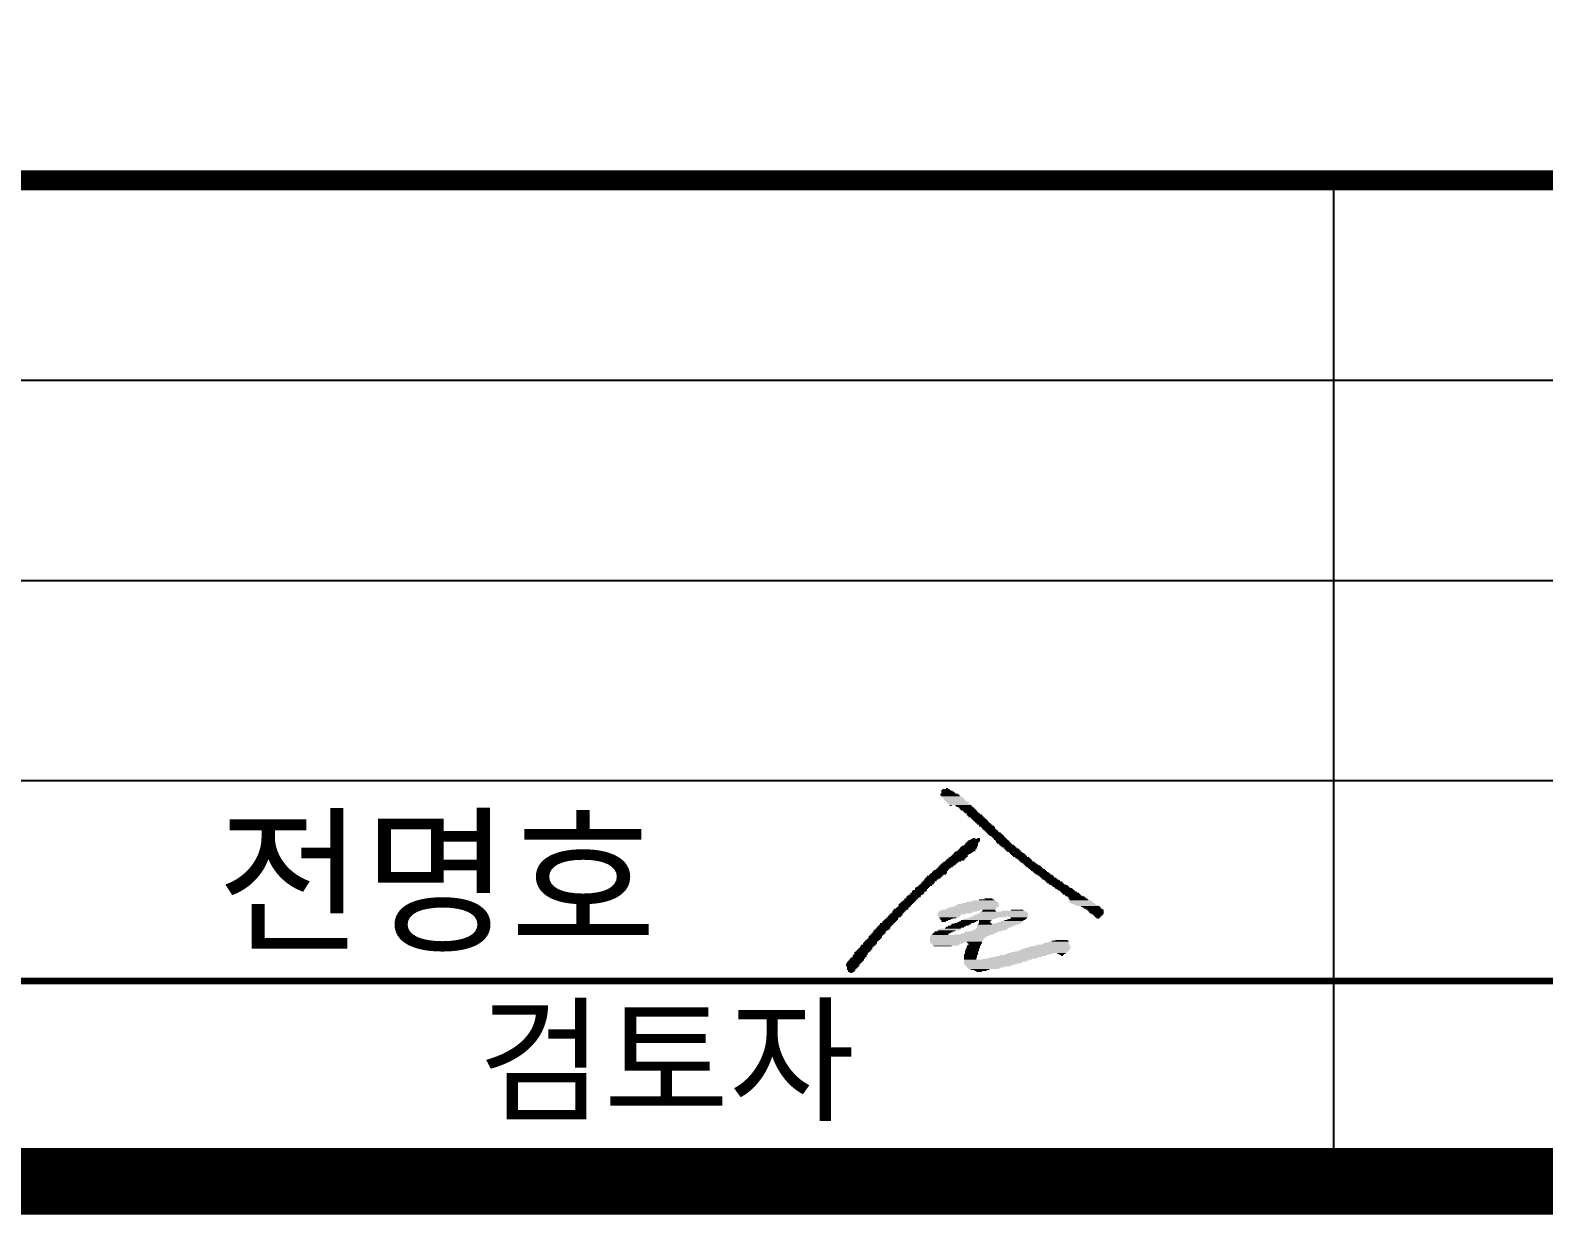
# Model space of a CAD drawing. Header units: millimetres. Extents: x 0 to 841, y 0 to 594.
# Drawn here: x 511.94 to 557.29, y 19 to 54.5 of the extents above; entities that cross this region are included whole.
import ezdxf
from ezdxf.enums import TextEntityAlignment as Align

# ---------------------------------------------------------------- set-up
doc = ezdxf.new("R2010")
doc.units = ezdxf.units.MM
doc.header["$LTSCALE"] = 10
for name, color, linetype in [('CX-BORD', 3, 'Continuous'), ('CX-BORD-LIN1', 4, 'Continuous'), ('CX-BORD-LIN2', 3, 'Continuous'), ('CX-BORD-TEX2', 7, 'Continuous'), ('CX-BORD-TEX3', 6, 'Continuous')]:
    doc.layers.add(name, color=color, linetype=linetype)
doc.styles.add('TB_TEXT', font='Dotum.ttf')
doc.styles.add('TB_WBTXT', font='Dotum.ttf')
doc.styles.add('TB_WMTXT', font='Dotum.ttf')

# ---------------------------------------------------------------- blocks, each defined once
blk = doc.blocks.new('CXBLKA1-KHCA-부산~울산409_K2H')
at = {"layer": 'CX-BORD-LIN1', "const_width": 2}
blk.add_lwpolyline([(821, 20), (25, 20), (25, 574), (821, 574)], close=True, dxfattribs=at)
at = {"layer": 'CX-BORD-LIN1'}
for points, const_width in [([(821, 50), (25, 50)], 0.6), ([(591, 26), (295, 26)], 0.2)]:
    blk.add_lwpolyline(points, dxfattribs=dict(at, const_width=const_width))
blk.add_lwpolyline([(551, 20), (551, 50)], dxfattribs=at)
at = {"layer": 'CX-BORD-LIN2'}
for points in [[(591, 44), (295, 44)], [(591, 38), (295, 38)], [(591, 32), (295, 32)]]:
    blk.add_lwpolyline(points, dxfattribs=at)
at = {"layer": 'CX-BORD-LIN1', "style": 'TB_TEXT'}
for tag, height, p in [('TR_RDAT4', 3.5, (342.5, 47)), ('TR_DGN4', 3.5, (484.118, 47)), ('TR_CHK4', 3.5, (524.118, 47)), ('TR_APP4', 3.5, (564.118, 47)), ('TR_RNUM4', 3, (310.105, 46.637)), ('TR_RDAT3', 3.5, (342.5, 41)), ('TR_DGN3', 3.5, (484.118, 41)), ('TR_CHK3', 3.5, (524.118, 41)), ('TR_APP3', 3.5, (564.118, 41)), ('TR_RNUM3', 3, (310.105, 40.637)), ('TR_RDAT2', 3.5, (342.5, 35)), ('TR_DGN2', 3.5, (484.118, 35)), ('TR_CHK2', 3.5, (524.118, 35)), ('TR_APP2', 3.5, (564.118, 35)), ('TR_RNUM2', 3, (310.105, 34.637)), ('TR_RDAT1', 3.5, (342.5, 29)), ('TR_DGN1', 3.5, (484.118, 29)), ('TR_CHK1', 3.5, (524.118, 29)), ('TR_APP1', 3.5, (564.118, 29)), ('TR_RNUM1', 3, (310.105, 28.637))]:
    blk.add_attdef(tag, text='', height=height, dxfattribs=at).set_placement(p, align=Align.MIDDLE_CENTER)
for tag, p in [('TR_RCON4', (367.303, 47)), ('TR_RCON3', (367.303, 41)), ('TR_RCON2', (367.303, 35)), ('TR_RCON1', (367.303, 29))]:
    blk.add_attdef(tag, text='', height=3.5, dxfattribs=at).set_placement(p, align=Align.MIDDLE_LEFT)
at = {"layer": 'CX-BORD-LIN2', "style": 'TB_TEXT'}
blk.add_attdef('TD_VERSION', text='', height=3, rotation=90, dxfattribs=at).set_placement((825.5, 68.015), align=Align.MIDDLE_CENTER)
at = {"layer": 'CX-BORD-TEX2', "style": 'TB_WMTXT'}
for tag, height, p in [('TB_CNAME', 5, (40.345, 551.832)), ('TB_CSCOP', 4, (41.635, 543.832))]:
    blk.add_attdef(tag, text='', height=height, dxfattribs=at).set_placement(p, align=Align.BOTTOM_LEFT)
at = {"layer": 'CX-BORD-TEX2', "style": 'TB_WBTXT'}
for tag, height, p in [('TB_MTITIL', 10, (423, 553.326)), ('TB_STITL', 7, (423, 538.326))]:
    blk.add_attdef(tag, text='', height=height, dxfattribs=at).set_placement(p, align=Align.MIDDLE_CENTER)
at = {"layer": 'CX-BORD-TEX3', "style": 'TB_TEXT'}
blk.add_text('검토자', height=3, dxfattribs=at).set_placement((531, 23.662), align=Align.MIDDLE)
for tag, height, p in [('TD_DCOMP', 4.5, (242.5, 45)), ('TD_CSECT', 4.5, (636, 45)), ('TD_DNAME_TOP', 4.5, (780, 45)), ('TD_DNAME_MAIN', 4.5, (780, 39.007)), ('TD_CCOMP', 4.5, (242.5, 35)), ('TD_HSCAL', 4.5, (651.699, 35.235)), ('TD_VSCAL', 4.5, (680.779, 35.235)), ('TD_DNAME_BOT', 3, (780, 33.654)), ('TD_CNAME', 4.5, (90, 25.752)), ('TD_FIELD', 4.5, (207.5, 25.527)), ('TD_CSTEP', 4.5, (278.244, 25.527)), ('TD_DWGCODE', 4.5, (666, 25.386)), ('TD_DWGNO', 4.5, (780, 25.386))]:
    blk.add_attdef(tag, text='', height=height, dxfattribs=at).set_placement(p, align=Align.MIDDLE_CENTER)
at = {"layer": 'CX-BORD-TEX3', "style": 'TB_TEXT', "width": 0.9}
blk.add_attdef('TD_CDIST', text='', height=4, dxfattribs=at).set_placement((681, 45), align=Align.MIDDLE_CENTER)
blk = doc.blocks.new('CXGLOGO-4공구SIGN')
at = {"layer": 'CX-BORD-LIN1', "const_width": 0.2}
for points in [[(29.463, 12.294), (29.096, 11.648), (28.826, 10.962), (28.671, 10.625), (28.598, 10.286), (28.55, 10.067), (28.55, 9.834), (28.631, 9.71), (28.74, 9.667), (29.07, 10.129), (29.38, 10.612), (29.604, 11.104), (29.426, 10.563), (29.484, 10.252), (29.463, 9.717), (29.289, 9.261), (29.255, 8.965), (29.258, 8.724), (27.866, 5.733)], [(28.225, 12.24), (28.232, 12.079), (28.202, 11.681), (27.995, 9.622), (27.855, 8.032), (27.72, 6.342), (27.585, 4.751)], [(103.352, 9.487), (103.22, 9.574), (103.164, 9.876), (103.361, 10.566), (103.688, 11.105), (103.95, 11.402), (104.197, 11.629), (104.521, 11.841), (104.876, 11.997), (105.164, 12.069), (105.43, 12.092), (105.736, 12.089), (105.942, 12.059), (106.141, 11.935), (106.3, 11.778), (106.407, 11.61), (106.464, 11.45), (106.509, 11.202), (106.496, 10.859), (106.422, 10.507), (106.294, 10.145), (106.099, 9.762), (105.915, 9.449), (105.753, 9.176), (105.494, 8.817), (105.198, 8.454), (104.893, 8.179)], [(30.226, 8.087), (31.911, 11.576)], [(30.835, 10.996), (31.11, 11.27), (31.31, 11.471), (31.473, 11.5), (31.496, 10.489), (31.37, 9.674), (31.225, 8.74), (31.183, 8.131)], [(108.114, 11.549), (108.184, 11.588), (108.249, 11.476), (108.264, 11.148), (108.133, 10.594), (107.983, 9.93), (107.88, 9.431), (107.745, 8.83)], [(29.258, 8.724), (29.631, 9.378), (30.212, 10.503), (30.463, 11.193)], [(32.173, 11.223), (32.027, 9.555), (31.974, 7.544), (31.862, 5.546)], [(109.058, 9.75), (109.044, 9.828), (109.531, 10.185), (109.941, 10.421), (110.321, 10.587), (110.465, 10.633), (110.498, 10.568), (110.406, 10.417), (110.157, 10.126), (109.928, 9.802), (109.8, 9.588), (109.682, 9.461), (109.669, 9.349), (109.692, 9.232), (109.783, 9.15), (109.99, 9.104), (110.343, 9.369), (111.592, 10.991), (111.592, 10.925), (111.55, 10.82), (111.442, 10.546), (111.393, 10.349), (111.393, 9.834), (111.465, 9.792), (111.54, 9.769), (111.655, 9.746), (111.842, 9.798), (112.91, 11.072)], [(112.942, 9.95), (112.913, 10.027), (112.931, 10.155), (113.066, 10.264), (113.26, 10.268), (113.491, 10.213), (113.78, 9.84), (113.835, 9.65), (113.831, 9.533), (113.842, 9.391), (113.842, 9.303), (113.787, 9.168), (113.688, 9.036), (113.615, 8.992), (113.516, 9.029), (113.509, 9.149), (113.571, 9.303), (113.919, 9.815), (114.146, 10.064), (114.267, 10.185), (114.472, 10.32), (114.625, 10.408), (114.826, 10.47), (115.006, 10.444), (115.05, 10.389), (115.068, 10.302), (115.021, 9.997), (114.97, 9.778), (114.838, 9.602), (114.136, 8.797), (114.026, 8.746), (113.986, 8.669), (114.055, 8.6), (114.308, 8.64), (114.553, 8.753), (114.838, 8.94), (115.266, 9.192), (115.504, 9.338), (115.826, 9.371), (116.034, 9.309), (116.031, 9.154), (115.98, 8.945), (115.606, 8.194), (115.451, 7.847), (115.365, 7.578), (115.204, 7.155), (115.177, 6.848), (115.204, 6.573), (115.227, 6.472), (115.324, 6.376), (115.471, 6.353), (115.595, 6.435), (115.792, 6.6), (115.847, 6.761), (115.98, 6.963), (116.017, 7.087), (116.017, 7.261), (115.948, 7.394), (115.833, 7.49), (115.64, 7.545), (115.434, 7.554), (114.989, 7.399)], [(27.052, 9.838), (26.942, 9.445), (26.868, 9.126), (26.628, 8.236), (26.463, 7.678), (26.37, 7.081), (26.241, 6.48), (26.236, 5.979), (26.232, 5.626), (26.284, 5.416), (26.357, 5.408), (26.43, 5.479), (26.714, 6.054), (27.048, 7.04), (27.267, 7.958), (27.439, 8.948), (27.536, 9.512), (27.519, 9.807), (27.441, 9.913), (27.369, 9.94), (27.249, 9.952), (27.123, 9.91), (27.052, 9.838)], [(29.64, 8.634), (29.567, 8.272), (29.468, 7.903), (29.422, 7.468), (29.481, 7.046), (29.633, 7.007), (30.016, 7.587), (30.226, 8.087), (30.207, 8.463), (30.029, 8.72), (29.739, 8.773), (29.64, 8.634)], [(105.426, 7.229), (105.522, 7.263), (106.519, 6.429), (106.845, 6.247), (107.099, 6.211), (107.009, 7.106), (107.089, 7.509), (107.152, 7.669), (107.231, 7.728), (107.353, 7.753), (107.496, 7.728), (108.164, 7.102), (108.223, 7.069), (108.298, 7.069), (108.849, 7.846), (109.316, 8.463), (109.421, 8.493)], [(110.134, 7.173), (110.398, 7.516), (110.708, 7.859), (110.865, 7.995), (111.059, 8.074), (111.208, 8.115), (111.394, 8.074), (111.452, 7.995), (111.457, 7.42), (111.527, 7.169), (111.651, 7.003), (111.771, 6.937), (111.849, 6.958), (111.94, 7.003), (112.048, 7.082), (112.283, 7.441), (112.378, 7.656), (112.382, 7.961), (112.386, 8.271), (112.514, 8.383)]]:
    blk.add_lwpolyline(points, dxfattribs=at)
blk = doc.blocks.new('CXGLOGO-4공구SIGN1')
at = {"layer": 'CX-BORD-LIN1'}
for points in [[(81.85, 6.742), (82.495, 6.742), (81.85, 6.708), (82.495, 6.708)], [(81.85, 6.708), (82.528, 6.708), (81.85, 6.674), (82.528, 6.674)], [(81.884, 6.878), (82.223, 6.878), (81.884, 6.844), (82.223, 6.844)], [(81.884, 6.844), (82.291, 6.844), (81.884, 6.81), (82.291, 6.81)], [(81.884, 6.81), (82.359, 6.81), (81.884, 6.776), (82.359, 6.776)], [(81.884, 6.776), (82.393, 6.776), (81.884, 6.742), (82.393, 6.742)], [(81.884, 6.674), (82.562, 6.674), (81.884, 6.64), (82.562, 6.64)], [(81.884, 6.64), (82.63, 6.64), (81.884, 6.606), (82.63, 6.606)], [(81.918, 6.912), (82.189, 6.912), (81.918, 6.878), (82.189, 6.878)], [(81.952, 6.606), (82.664, 6.606), (81.952, 6.572), (82.664, 6.572)], [(81.952, 6.572), (82.698, 6.572), (81.952, 6.539), (82.698, 6.539)], [(81.986, 6.539), (82.732, 6.539), (81.986, 6.505), (82.732, 6.505)], [(82.054, 6.946), (82.121, 6.946), (82.054, 6.912), (82.121, 6.912)], [(82.02, 6.505), (82.766, 6.505), (82.02, 6.471), (82.766, 6.471)], [(82.054, 6.471), (82.834, 6.471), (82.054, 6.437), (82.834, 6.437)], [(82.088, 6.437), (82.868, 6.437), (82.088, 6.403), (82.868, 6.403)], [(82.121, 6.403), (82.868, 6.403), (82.121, 6.369), (82.868, 6.369)], [(82.155, 6.369), (82.936, 6.369), (82.155, 6.335), (82.936, 6.335)], [(82.189, 6.335), (82.257, 6.335), (82.189, 6.301), (82.257, 6.301)], [(82.393, 6.335), (82.969, 6.335), (82.393, 6.301), (82.969, 6.301)], [(82.427, 6.301), (83.003, 6.301), (82.427, 6.267), (83.003, 6.267)], [(82.495, 6.267), (83.037, 6.267), (82.495, 6.233), (83.037, 6.233)], [(82.528, 6.233), (83.071, 6.233), (82.528, 6.199), (83.071, 6.199)], [(82.562, 6.199), (83.105, 6.199), (82.562, 6.165), (83.105, 6.165)], [(82.596, 6.165), (83.139, 6.165), (82.596, 6.131), (83.139, 6.131)], [(82.664, 6.131), (83.173, 6.131), (82.664, 6.098), (83.173, 6.098)], [(82.698, 6.098), (83.207, 6.098), (82.698, 6.064), (83.207, 6.064)], [(82.732, 6.064), (83.241, 6.064), (82.732, 6.03), (83.241, 6.03)], [(82.8, 6.03), (83.275, 6.03), (82.8, 5.996), (83.275, 5.996)], [(82.8, 5.996), (83.343, 5.996), (82.8, 5.962), (83.343, 5.962)], [(82.834, 5.962), (83.377, 5.962), (82.834, 5.928), (83.377, 5.928)], [(82.868, 5.928), (83.41, 5.928), (82.868, 5.894), (83.41, 5.894)], [(82.936, 5.894), (83.444, 5.894), (82.936, 5.86), (83.444, 5.86)], [(82.969, 5.86), (83.478, 5.86), (82.969, 5.826), (83.478, 5.826)], [(83.003, 5.826), (83.512, 5.826), (83.003, 5.792), (83.512, 5.792)], [(83.037, 5.792), (83.546, 5.792), (83.037, 5.758), (83.546, 5.758)], [(83.071, 5.758), (83.58, 5.758), (83.071, 5.724), (83.58, 5.724)], [(83.105, 5.724), (83.614, 5.724), (83.105, 5.691), (83.614, 5.691)], [(83.139, 5.691), (83.648, 5.691), (83.139, 5.657), (83.648, 5.657)], [(83.173, 5.657), (83.682, 5.657), (83.173, 5.623), (83.682, 5.623)], [(83.241, 5.623), (83.716, 5.623), (83.241, 5.589), (83.716, 5.589)], [(83.241, 5.589), (83.784, 5.589), (83.241, 5.555), (83.784, 5.555)], [(83.309, 5.555), (83.818, 5.555), (83.309, 5.521), (83.818, 5.521)], [(83.343, 5.521), (83.818, 5.521), (83.343, 5.487), (83.818, 5.487)], [(83.377, 5.487), (83.851, 5.487), (83.377, 5.453), (83.851, 5.453)], [(83.41, 5.453), (83.885, 5.453), (83.41, 5.419), (83.885, 5.419)], [(82.698, 4.91), (83.207, 4.91), (82.698, 4.876), (83.207, 4.876)], [(82.732, 4.944), (83.207, 4.944), (82.732, 4.91), (83.207, 4.91)], [(82.766, 4.978), (83.207, 4.978), (82.766, 4.944), (83.207, 4.944)], [(82.8, 5.012), (83.241, 5.012), (82.8, 4.978), (83.241, 4.978)], [(82.834, 5.046), (83.275, 5.046), (82.834, 5.012), (83.275, 5.012)], [(82.868, 5.08), (83.275, 5.08), (82.868, 5.046), (83.275, 5.046)], [(82.936, 5.114), (83.275, 5.114), (82.936, 5.08), (83.275, 5.08)], [(83.003, 5.148), (83.105, 5.148), (83.003, 5.114), (83.105, 5.114)], [(83.173, 5.148), (83.275, 5.148), (83.173, 5.114), (83.275, 5.114)], [(83.444, 5.419), (83.919, 5.419), (83.444, 5.385), (83.919, 5.385)], [(83.478, 5.385), (83.953, 5.385), (83.478, 5.351), (83.953, 5.351)], [(83.512, 5.351), (84.021, 5.351), (83.512, 5.317), (84.021, 5.317)], [(83.546, 5.317), (84.055, 5.317), (83.546, 5.283), (84.055, 5.283)], [(83.58, 5.283), (84.089, 5.283), (83.58, 5.25), (84.089, 5.25)], [(83.614, 5.25), (84.123, 5.25), (83.614, 5.216), (84.123, 5.216)], [(83.682, 5.216), (84.157, 5.216), (83.682, 5.182), (84.157, 5.182)], [(83.716, 5.182), (84.191, 5.182), (83.716, 5.148), (84.191, 5.148)], [(83.75, 5.148), (84.225, 5.148), (83.75, 5.114), (84.225, 5.114)], [(83.784, 5.114), (84.259, 5.114), (83.784, 5.08), (84.259, 5.08)], [(83.818, 5.08), (84.292, 5.08), (83.818, 5.046), (84.292, 5.046)], [(83.851, 5.046), (84.326, 5.046), (83.851, 5.012), (84.326, 5.012)], [(83.851, 5.012), (84.36, 5.012), (83.851, 4.978), (84.36, 4.978)], [(83.885, 4.978), (84.394, 4.978), (83.885, 4.944), (84.394, 4.944)], [(83.953, 4.944), (84.428, 4.944), (83.953, 4.91), (84.428, 4.91)], [(83.987, 4.91), (84.496, 4.91), (83.987, 4.876), (84.496, 4.876)], [(82.054, 4.368), (82.698, 4.368), (82.054, 4.334), (82.698, 4.334)], [(82.088, 4.401), (82.732, 4.401), (82.088, 4.368), (82.732, 4.368)], [(82.155, 4.469), (82.8, 4.469), (82.155, 4.435), (82.8, 4.435)], [(82.155, 4.435), (82.766, 4.435), (82.155, 4.401), (82.766, 4.401)], [(82.223, 4.503), (82.834, 4.503), (82.223, 4.469), (82.834, 4.469)], [(82.257, 4.537), (82.834, 4.537), (82.257, 4.503), (82.834, 4.503)], [(82.291, 4.571), (82.868, 4.571), (82.291, 4.537), (82.868, 4.537)], [(82.325, 4.605), (82.936, 4.605), (82.325, 4.571), (82.936, 4.571)], [(82.359, 4.639), (83.003, 4.639), (82.359, 4.605), (83.003, 4.605)], [(82.393, 4.673), (83.037, 4.673), (82.393, 4.639), (83.037, 4.639)], [(82.461, 4.707), (83.105, 4.707), (82.461, 4.673), (83.105, 4.673)], [(82.495, 4.741), (83.105, 4.741), (82.495, 4.707), (83.105, 4.707)], [(82.528, 4.775), (83.139, 4.775), (82.528, 4.741), (83.139, 4.741)], [(82.562, 4.809), (83.173, 4.809), (82.562, 4.775), (83.173, 4.775)], [(82.596, 4.842), (83.173, 4.842), (82.596, 4.809), (83.173, 4.809)], [(82.63, 4.876), (83.207, 4.876), (82.63, 4.842), (83.207, 4.842)], [(84.021, 4.876), (84.53, 4.876), (84.021, 4.842), (84.53, 4.842)], [(84.055, 4.842), (84.564, 4.842), (84.055, 4.809), (84.564, 4.809)], [(84.123, 4.809), (84.598, 4.809), (84.123, 4.775), (84.598, 4.775)], [(84.157, 4.775), (84.666, 4.775), (84.157, 4.741), (84.666, 4.741)], [(84.191, 4.741), (84.7, 4.741), (84.191, 4.707), (84.7, 4.707)], [(84.225, 4.707), (84.733, 4.707), (84.225, 4.673), (84.733, 4.673)], [(84.259, 4.673), (84.767, 4.673), (84.259, 4.639), (84.767, 4.639)], [(84.326, 4.639), (84.801, 4.639), (84.326, 4.605), (84.801, 4.605)], [(84.36, 4.605), (84.869, 4.605), (84.36, 4.571), (84.869, 4.571)], [(84.394, 4.571), (84.903, 4.571), (84.394, 4.537), (84.903, 4.537)], [(84.428, 4.537), (84.937, 4.537), (84.428, 4.503), (84.937, 4.503)], [(84.462, 4.503), (84.971, 4.503), (84.462, 4.469), (84.971, 4.469)], [(84.53, 4.469), (85.039, 4.469), (84.53, 4.435), (85.039, 4.435)], [(84.564, 4.435), (85.073, 4.435), (84.564, 4.401), (85.073, 4.401)], [(84.632, 4.401), (85.107, 4.401), (84.632, 4.368), (85.107, 4.368)], [(84.666, 4.368), (85.141, 4.368), (84.666, 4.334), (85.141, 4.334)], [(81.443, 3.825), (81.952, 3.825), (81.443, 3.791), (81.952, 3.791)], [(81.477, 3.859), (82.054, 3.859), (81.477, 3.825), (82.054, 3.825)], [(81.511, 3.893), (82.088, 3.893), (81.511, 3.859), (82.088, 3.859)], [(81.545, 3.927), (82.088, 3.927), (81.545, 3.893), (82.088, 3.893)], [(81.579, 3.96), (82.088, 3.96), (81.579, 3.927), (82.088, 3.927)], [(81.613, 3.994), (82.121, 3.994), (81.613, 3.96), (82.121, 3.96)], [(81.68, 4.028), (82.155, 4.028), (81.68, 3.994), (82.155, 3.994)], [(81.714, 4.062), (82.189, 4.062), (81.714, 4.028), (82.189, 4.028)], [(81.748, 4.096), (82.223, 4.096), (81.748, 4.062), (82.223, 4.062)], [(81.782, 4.13), (82.291, 4.13), (81.782, 4.096), (82.291, 4.096)], [(81.816, 4.164), (82.325, 4.164), (81.816, 4.13), (82.325, 4.13)], [(81.85, 4.198), (82.393, 4.198), (81.85, 4.164), (82.393, 4.164)], [(81.884, 4.232), (82.427, 4.232), (81.884, 4.198), (82.427, 4.198)], [(81.918, 4.266), (82.461, 4.266), (81.918, 4.232), (82.461, 4.232)], [(81.952, 4.3), (82.495, 4.3), (81.952, 4.266), (82.495, 4.266)], [(82.02, 4.334), (82.596, 4.334), (82.02, 4.3), (82.596, 4.3)], [(84.7, 4.334), (85.174, 4.334), (84.7, 4.3), (85.174, 4.3)], [(84.733, 4.3), (85.242, 4.3), (84.733, 4.266), (85.242, 4.266)], [(84.801, 4.266), (85.276, 4.266), (84.801, 4.232), (85.276, 4.232)], [(84.835, 4.232), (85.31, 4.232), (84.835, 4.198), (85.31, 4.198)], [(84.869, 4.198), (85.378, 4.198), (84.869, 4.164), (85.378, 4.164)], [(84.903, 4.164), (85.446, 4.164), (84.903, 4.13), (85.446, 4.13)], [(84.937, 4.13), (85.48, 4.13), (84.937, 4.096), (85.48, 4.096)], [(85.005, 4.096), (85.514, 4.096), (85.005, 4.062), (85.514, 4.062)], [(85.039, 4.062), (85.548, 4.062), (85.039, 4.028), (85.548, 4.028)], [(85.073, 4.028), (85.615, 4.028), (85.073, 3.994), (85.615, 3.994)], [(85.107, 3.994), (85.649, 3.994), (85.107, 3.96), (85.649, 3.96)], [(85.174, 3.96), (85.683, 3.96), (85.174, 3.927), (85.683, 3.927)], [(85.208, 3.927), (85.751, 3.927), (85.208, 3.893), (85.751, 3.893)], [(85.242, 3.893), (85.785, 3.893), (85.242, 3.859), (85.785, 3.859)], [(85.276, 3.859), (85.819, 3.859), (85.276, 3.825), (85.819, 3.825)], [(85.344, 3.825), (85.887, 3.825), (85.344, 3.791), (85.887, 3.791)], [(80.866, 3.282), (81.375, 3.282), (80.866, 3.248), (81.375, 3.248)], [(80.934, 3.35), (81.409, 3.35), (80.934, 3.316), (81.409, 3.316)], [(80.934, 3.316), (81.375, 3.316), (80.934, 3.282), (81.375, 3.282)], [(80.968, 3.384), (81.443, 3.384), (80.968, 3.35), (81.443, 3.35)], [(81.036, 3.418), (81.477, 3.418), (81.036, 3.384), (81.477, 3.384)], [(81.07, 3.452), (81.545, 3.452), (81.07, 3.418), (81.545, 3.418)], [(81.104, 3.486), (81.579, 3.486), (81.104, 3.452), (81.579, 3.452)], [(81.138, 3.519), (81.613, 3.519), (81.138, 3.486), (81.613, 3.486)], [(81.172, 3.553), (81.647, 3.553), (81.172, 3.519), (81.647, 3.519)], [(81.206, 3.587), (81.647, 3.587), (81.206, 3.553), (81.647, 3.553)], [(81.239, 3.621), (81.714, 3.621), (81.239, 3.587), (81.714, 3.587)], [(81.273, 3.689), (81.782, 3.689), (81.273, 3.655), (81.782, 3.655)], [(81.273, 3.655), (81.714, 3.655), (81.273, 3.621), (81.714, 3.621)], [(81.307, 3.723), (81.85, 3.723), (81.307, 3.689), (81.85, 3.689)], [(81.341, 3.757), (81.884, 3.757), (81.341, 3.723), (81.884, 3.723)], [(81.375, 3.791), (81.918, 3.791), (81.375, 3.757), (81.918, 3.757)], [(85.412, 3.791), (85.921, 3.791), (85.412, 3.757), (85.921, 3.757)], [(85.446, 3.757), (85.955, 3.757), (85.446, 3.723), (85.955, 3.723)], [(85.48, 3.723), (86.022, 3.723), (85.48, 3.689), (86.022, 3.689)], [(85.514, 3.689), (86.056, 3.689), (85.514, 3.655), (86.056, 3.655)], [(85.581, 3.655), (86.124, 3.655), (85.581, 3.621), (86.124, 3.621)], [(85.615, 3.621), (86.158, 3.621), (85.615, 3.587), (86.158, 3.587)], [(85.649, 3.587), (86.226, 3.587), (85.649, 3.553), (86.226, 3.553)], [(85.683, 3.553), (86.26, 3.553), (85.683, 3.519), (86.26, 3.519)], [(85.751, 3.519), (86.294, 3.519), (85.751, 3.486), (86.294, 3.486)], [(85.785, 3.486), (86.362, 3.486), (85.785, 3.452), (86.362, 3.452)], [(85.853, 3.452), (86.43, 3.452), (85.853, 3.418), (86.43, 3.418)], [(85.887, 3.418), (86.463, 3.418), (85.887, 3.384), (86.463, 3.384)], [(85.955, 3.384), (86.497, 3.384), (85.955, 3.35), (86.497, 3.35)], [(85.989, 3.35), (86.599, 3.35), (85.989, 3.316), (86.599, 3.316)], [(86.056, 3.316), (86.633, 3.316), (86.056, 3.282), (86.633, 3.282)], [(86.09, 3.282), (86.667, 3.282), (86.09, 3.248), (86.667, 3.248)], [(80.357, 2.773), (80.832, 2.773), (80.357, 2.739), (80.832, 2.739)], [(80.357, 2.739), (80.798, 2.739), (80.357, 2.705), (80.798, 2.705)], [(80.391, 2.807), (80.866, 2.807), (80.391, 2.773), (80.866, 2.773)], [(80.425, 2.841), (80.9, 2.841), (80.425, 2.807), (80.9, 2.807)], [(80.459, 2.875), (80.934, 2.875), (80.459, 2.841), (80.934, 2.841)], [(80.493, 2.909), (80.968, 2.909), (80.493, 2.875), (80.968, 2.875)], [(80.561, 2.977), (81.036, 2.977), (80.561, 2.943), (81.036, 2.943)], [(80.561, 2.943), (81.002, 2.943), (80.561, 2.909), (81.002, 2.909)], [(80.629, 3.045), (81.138, 3.045), (80.629, 3.011), (81.138, 3.011)], [(80.629, 3.011), (81.07, 3.011), (80.629, 2.977), (81.07, 2.977)], [(80.663, 3.078), (81.138, 3.078), (80.663, 3.045), (81.138, 3.045)], [(80.697, 3.112), (81.172, 3.112), (80.697, 3.078), (81.172, 3.078)], [(80.765, 3.18), (81.273, 3.18), (80.765, 3.146), (81.273, 3.146)], [(80.765, 3.146), (81.239, 3.146), (80.765, 3.112), (81.239, 3.112)], [(80.832, 3.248), (81.341, 3.248), (80.832, 3.214), (81.341, 3.214)], [(80.832, 3.214), (81.273, 3.214), (80.832, 3.18), (81.273, 3.18)], [(82.427, 2.739), (83.953, 2.739), (82.427, 2.705), (83.953, 2.705)], [(82.461, 2.773), (83.953, 2.773), (82.461, 2.739), (83.953, 2.739)], [(82.63, 2.807), (83.953, 2.807), (82.63, 2.773), (83.953, 2.773)], [(82.766, 2.841), (83.919, 2.841), (82.766, 2.807), (83.919, 2.807)], [(82.902, 2.875), (83.885, 2.875), (82.902, 2.841), (83.885, 2.841)], [(83.037, 2.909), (83.851, 2.909), (83.037, 2.875), (83.851, 2.875)], [(83.241, 2.943), (83.784, 2.943), (83.241, 2.909), (83.784, 2.909)], [(83.444, 2.977), (83.716, 2.977), (83.444, 2.943), (83.716, 2.943)], [(86.158, 3.248), (86.701, 3.248), (86.158, 3.214), (86.701, 3.214)], [(86.192, 3.214), (86.769, 3.214), (86.192, 3.18), (86.769, 3.18)], [(86.226, 3.18), (86.837, 3.18), (86.226, 3.146), (86.837, 3.146)], [(86.26, 3.146), (86.871, 3.146), (86.26, 3.112), (86.871, 3.112)], [(86.328, 3.112), (86.904, 3.112), (86.328, 3.078), (86.904, 3.078)], [(86.362, 3.078), (86.972, 3.078), (86.362, 3.045), (86.972, 3.045)], [(86.43, 3.045), (87.04, 3.045), (86.43, 3.011), (87.04, 3.011)], [(86.463, 3.011), (87.074, 3.011), (86.463, 2.977), (87.074, 2.977)], [(86.463, 2.977), (87.142, 2.977), (86.463, 2.943), (87.142, 2.943)], [(86.463, 2.875), (87.312, 2.875), (86.463, 2.841), (87.312, 2.841)], [(86.497, 2.943), (87.176, 2.943), (86.497, 2.909), (87.176, 2.909)], [(86.497, 2.909), (87.278, 2.909), (86.497, 2.875), (87.278, 2.875)], [(86.497, 2.841), (87.345, 2.841), (86.497, 2.807), (87.345, 2.807)], [(86.565, 2.807), (87.413, 2.807), (86.565, 2.773), (87.413, 2.773)], [(86.667, 2.773), (87.447, 2.773), (86.667, 2.739), (87.447, 2.739)], [(86.735, 2.739), (87.549, 2.739), (86.735, 2.705), (87.549, 2.705)], [(79.815, 2.197), (80.29, 2.197), (79.815, 2.163), (80.29, 2.163)], [(79.849, 2.23), (80.324, 2.23), (79.849, 2.197), (80.324, 2.197)], [(79.883, 2.264), (80.324, 2.264), (79.883, 2.23), (80.324, 2.23)], [(79.916, 2.298), (80.357, 2.298), (79.916, 2.264), (80.357, 2.264)], [(79.95, 2.332), (80.425, 2.332), (79.95, 2.298), (80.425, 2.298)], [(79.984, 2.366), (80.459, 2.366), (79.984, 2.332), (80.459, 2.332)], [(80.018, 2.4), (80.493, 2.4), (80.018, 2.366), (80.493, 2.366)], [(80.052, 2.434), (80.493, 2.434), (80.052, 2.4), (80.493, 2.4)], [(80.086, 2.468), (80.527, 2.468), (80.086, 2.434), (80.527, 2.434)], [(80.12, 2.536), (80.595, 2.536), (80.12, 2.502), (80.595, 2.502)], [(80.12, 2.502), (80.561, 2.502), (80.12, 2.468), (80.561, 2.468)], [(80.154, 2.57), (80.629, 2.57), (80.154, 2.536), (80.629, 2.536)], [(80.188, 2.604), (80.697, 2.604), (80.188, 2.57), (80.697, 2.57)], [(80.256, 2.638), (80.697, 2.638), (80.256, 2.604), (80.697, 2.604)], [(80.29, 2.671), (80.731, 2.671), (80.29, 2.638), (80.731, 2.638)], [(80.324, 2.705), (80.765, 2.705), (80.324, 2.671), (80.765, 2.671)], [(81.748, 2.434), (82.766, 2.434), (81.748, 2.4), (82.766, 2.4)], [(81.748, 2.4), (82.596, 2.4), (81.748, 2.366), (82.596, 2.366)], [(81.748, 2.366), (82.562, 2.366), (81.748, 2.332), (82.562, 2.332)], [(81.782, 2.502), (83.037, 2.502), (81.782, 2.468), (83.037, 2.468)], [(81.782, 2.468), (82.969, 2.468), (81.782, 2.434), (82.969, 2.434)], [(81.782, 2.332), (82.528, 2.332), (81.782, 2.298), (82.528, 2.298)], [(81.816, 2.536), (83.173, 2.536), (81.816, 2.502), (83.173, 2.502)], [(81.816, 2.298), (82.427, 2.298), (81.816, 2.264), (82.427, 2.264)], [(81.85, 2.264), (82.291, 2.264), (81.85, 2.23), (82.291, 2.23)], [(81.85, 2.23), (82.223, 2.23), (81.85, 2.197), (82.223, 2.197)], [(81.884, 2.57), (83.275, 2.57), (81.884, 2.536), (83.275, 2.536)], [(81.884, 2.197), (82.121, 2.197), (81.884, 2.163), (82.121, 2.163)], [(82.054, 2.604), (83.851, 2.604), (82.054, 2.57), (83.851, 2.57)], [(82.121, 2.638), (83.851, 2.638), (82.121, 2.604), (83.851, 2.604)], [(82.223, 2.671), (83.885, 2.671), (82.223, 2.638), (83.885, 2.638)], [(82.325, 2.705), (83.953, 2.705), (82.325, 2.671), (83.953, 2.671)], [(82.596, 2.197), (83.207, 2.197), (82.596, 2.163), (83.207, 2.163)], [(82.664, 2.23), (83.716, 2.23), (82.664, 2.197), (83.716, 2.197)], [(82.732, 2.264), (83.818, 2.264), (82.732, 2.23), (83.818, 2.23)], [(82.868, 2.298), (83.919, 2.298), (82.868, 2.264), (83.919, 2.264)], [(82.969, 2.332), (84.225, 2.332), (82.969, 2.298), (84.225, 2.298)], [(83.037, 2.366), (85.005, 2.366), (83.037, 2.332), (85.005, 2.332)], [(83.105, 2.4), (85.005, 2.4), (83.105, 2.366), (85.005, 2.366)], [(83.207, 2.434), (85.005, 2.434), (83.207, 2.4), (85.005, 2.4)], [(83.241, 2.197), (83.682, 2.197), (83.241, 2.163), (83.682, 2.163)], [(83.275, 2.502), (84.971, 2.502), (83.275, 2.468), (84.971, 2.468)], [(83.275, 2.468), (85.005, 2.468), (83.275, 2.434), (85.005, 2.434)], [(83.343, 2.536), (83.851, 2.536), (83.343, 2.502), (83.851, 2.502)], [(83.377, 2.57), (83.818, 2.57), (83.377, 2.536), (83.818, 2.536)], [(84.055, 2.536), (84.903, 2.536), (84.055, 2.502), (84.903, 2.502)], [(84.157, 2.197), (84.835, 2.197), (84.157, 2.163), (84.835, 2.163)], [(84.259, 2.23), (84.903, 2.23), (84.259, 2.197), (84.903, 2.197)], [(84.292, 2.332), (85.005, 2.332), (84.292, 2.298), (85.005, 2.298)], [(84.36, 2.264), (84.937, 2.264), (84.36, 2.23), (84.937, 2.23)], [(84.394, 2.57), (84.835, 2.57), (84.394, 2.536), (84.835, 2.536)], [(84.394, 2.298), (84.971, 2.298), (84.394, 2.264), (84.971, 2.264)], [(86.904, 2.705), (87.583, 2.705), (86.904, 2.671), (87.583, 2.671)], [(86.972, 2.671), (87.617, 2.671), (86.972, 2.638), (87.617, 2.638)], [(87.006, 2.638), (87.617, 2.638), (87.006, 2.604), (87.617, 2.604)], [(87.074, 2.604), (87.685, 2.604), (87.074, 2.57), (87.685, 2.57)], [(87.142, 2.57), (87.719, 2.57), (87.142, 2.536), (87.719, 2.536)], [(87.176, 2.536), (87.719, 2.536), (87.176, 2.502), (87.719, 2.502)], [(87.21, 2.502), (87.719, 2.502), (87.21, 2.468), (87.719, 2.468)], [(87.21, 2.468), (87.719, 2.468), (87.21, 2.434), (87.719, 2.434)], [(87.278, 2.434), (87.719, 2.434), (87.278, 2.4), (87.719, 2.4)], [(87.345, 2.4), (87.685, 2.4), (87.345, 2.366), (87.685, 2.366)], [(87.379, 2.366), (87.651, 2.366), (87.379, 2.332), (87.651, 2.332)], [(87.413, 2.332), (87.617, 2.332), (87.413, 2.298), (87.617, 2.298)], [(87.447, 2.298), (87.583, 2.298), (87.447, 2.264), (87.583, 2.264)], [(87.515, 2.264), (87.549, 2.264), (87.515, 2.23), (87.549, 2.23)], [(79.306, 1.654), (79.781, 1.654), (79.306, 1.62), (79.781, 1.62)], [(79.34, 1.688), (79.815, 1.688), (79.34, 1.654), (79.815, 1.654)], [(79.374, 1.722), (79.849, 1.722), (79.374, 1.688), (79.849, 1.688)], [(79.408, 1.756), (79.883, 1.756), (79.408, 1.722), (79.883, 1.722)], [(79.442, 1.823), (79.916, 1.823), (79.442, 1.789), (79.916, 1.789)], [(79.442, 1.789), (79.883, 1.789), (79.442, 1.756), (79.883, 1.756)], [(79.475, 1.857), (79.984, 1.857), (79.475, 1.823), (79.984, 1.823)], [(79.509, 1.891), (80.018, 1.891), (79.509, 1.857), (80.018, 1.857)], [(79.543, 1.925), (80.052, 1.925), (79.543, 1.891), (80.052, 1.891)], [(79.577, 1.959), (80.052, 1.959), (79.577, 1.925), (80.052, 1.925)], [(79.611, 1.993), (80.086, 1.993), (79.611, 1.959), (80.086, 1.959)], [(79.645, 2.027), (80.12, 2.027), (79.645, 1.993), (80.12, 1.993)], [(79.679, 2.095), (80.188, 2.095), (79.679, 2.061), (80.188, 2.061)], [(79.679, 2.061), (80.154, 2.061), (79.679, 2.027), (80.154, 2.027)], [(79.747, 2.129), (80.222, 2.129), (79.747, 2.095), (80.222, 2.095)], [(79.781, 2.163), (80.256, 2.163), (79.781, 2.129), (80.256, 2.129)], [(81.511, 1.654), (83.614, 1.654), (81.511, 1.62), (83.614, 1.62)], [(81.545, 1.688), (82.121, 1.688), (81.545, 1.654), (82.121, 1.654)], [(81.579, 1.722), (82.155, 1.722), (81.579, 1.688), (82.155, 1.688)], [(81.613, 1.756), (82.223, 1.756), (81.613, 1.722), (82.223, 1.722)], [(81.647, 1.789), (82.291, 1.789), (81.647, 1.756), (82.291, 1.756)], [(81.748, 1.823), (82.393, 1.823), (81.748, 1.789), (82.393, 1.789)], [(81.782, 1.857), (82.528, 1.857), (81.782, 1.823), (82.528, 1.823)], [(81.816, 1.891), (82.562, 1.891), (81.816, 1.857), (82.562, 1.857)], [(81.884, 2.163), (82.054, 2.163), (81.884, 2.129), (82.054, 2.129)], [(82.02, 1.925), (82.596, 1.925), (82.02, 1.891), (82.596, 1.891)], [(82.054, 1.959), (82.698, 1.959), (82.054, 1.925), (82.698, 1.925)], [(82.121, 1.993), (82.766, 1.993), (82.121, 1.959), (82.766, 1.959)], [(82.223, 2.027), (82.868, 2.027), (82.223, 1.993), (82.868, 1.993)], [(82.257, 2.061), (82.936, 2.061), (82.257, 2.027), (82.936, 2.027)], [(82.359, 2.095), (82.969, 2.095), (82.359, 2.061), (82.969, 2.061)], [(82.393, 1.688), (83.682, 1.688), (82.393, 1.654), (83.682, 1.654)], [(82.461, 2.129), (83.071, 2.129), (82.461, 2.095), (83.071, 2.095)], [(82.528, 2.163), (83.139, 2.163), (82.528, 2.129), (83.139, 2.129)], [(82.596, 1.722), (83.784, 1.722), (82.596, 1.688), (83.784, 1.688)], [(82.698, 1.756), (83.851, 1.756), (82.698, 1.722), (83.851, 1.722)], [(82.766, 1.789), (83.919, 1.789), (82.766, 1.756), (83.919, 1.756)], [(82.969, 1.823), (84.055, 1.823), (82.969, 1.789), (84.055, 1.789)], [(83.037, 1.857), (84.191, 1.857), (83.037, 1.823), (84.191, 1.823)], [(83.105, 1.891), (84.259, 1.891), (83.105, 1.857), (84.259, 1.857)], [(83.139, 1.925), (84.292, 1.925), (83.139, 1.891), (84.292, 1.891)], [(83.173, 2.027), (84.564, 2.027), (83.173, 1.993), (84.564, 1.993)], [(83.173, 1.993), (84.462, 1.993), (83.173, 1.959), (84.462, 1.959)], [(83.173, 1.959), (84.394, 1.959), (83.173, 1.925), (84.394, 1.925)], [(83.207, 2.061), (83.716, 2.061), (83.207, 2.027), (83.716, 2.027)], [(83.241, 2.163), (83.648, 2.163), (83.241, 2.129), (83.648, 2.129)], [(83.241, 2.129), (83.648, 2.129), (83.241, 2.095), (83.648, 2.095)], [(83.241, 2.095), (83.682, 2.095), (83.241, 2.061), (83.682, 2.061)], [(83.75, 2.061), (84.666, 2.061), (83.75, 2.027), (84.666, 2.027)], [(83.818, 2.095), (84.733, 2.095), (83.818, 2.061), (84.733, 2.061)], [(83.919, 2.129), (84.767, 2.129), (83.919, 2.095), (84.767, 2.095)], [(84.021, 2.163), (84.801, 2.163), (84.021, 2.129), (84.801, 2.129)], [(78.831, 1.111), (79.34, 1.111), (78.831, 1.077), (79.34, 1.077)], [(78.865, 1.145), (79.374, 1.145), (78.865, 1.111), (79.374, 1.111)], [(78.899, 1.179), (79.408, 1.179), (78.899, 1.145), (79.408, 1.145)], [(78.933, 1.213), (79.408, 1.213), (78.933, 1.179), (79.408, 1.179)], [(78.967, 1.281), (79.475, 1.281), (78.967, 1.247), (79.475, 1.247)], [(78.967, 1.247), (79.442, 1.247), (78.967, 1.213), (79.442, 1.213)], [(79.001, 1.315), (79.509, 1.315), (79.001, 1.281), (79.509, 1.281)], [(79.068, 1.382), (79.577, 1.382), (79.068, 1.348), (79.577, 1.348)], [(79.068, 1.348), (79.543, 1.348), (79.068, 1.315), (79.543, 1.315)], [(79.102, 1.416), (79.577, 1.416), (79.102, 1.382), (79.577, 1.382)], [(79.136, 1.45), (79.611, 1.45), (79.136, 1.416), (79.611, 1.416)], [(79.17, 1.484), (79.645, 1.484), (79.17, 1.45), (79.645, 1.45)], [(79.204, 1.518), (79.679, 1.518), (79.204, 1.484), (79.679, 1.484)], [(79.238, 1.552), (79.713, 1.552), (79.238, 1.518), (79.713, 1.518)], [(79.272, 1.62), (79.747, 1.62), (79.272, 1.586), (79.747, 1.586)], [(79.272, 1.586), (79.747, 1.586), (79.272, 1.552), (79.747, 1.552)], [(81.477, 1.62), (83.512, 1.62), (81.477, 1.586), (83.512, 1.586)], [(81.477, 1.586), (83.478, 1.586), (81.477, 1.552), (83.478, 1.552)], [(81.477, 1.552), (83.41, 1.552), (81.477, 1.518), (83.41, 1.518)], [(81.477, 1.518), (83.41, 1.518), (81.477, 1.484), (83.41, 1.484)], [(81.477, 1.484), (83.377, 1.484), (81.477, 1.45), (83.377, 1.45)], [(81.477, 1.45), (83.377, 1.45), (81.477, 1.416), (83.377, 1.416)], [(81.477, 1.416), (82.732, 1.416), (81.477, 1.382), (82.732, 1.382)], [(81.511, 1.382), (82.664, 1.382), (81.511, 1.348), (82.664, 1.348)], [(81.545, 1.348), (82.562, 1.348), (81.545, 1.315), (82.562, 1.315)], [(81.579, 1.315), (82.495, 1.315), (81.579, 1.281), (82.495, 1.281)], [(81.613, 1.281), (82.257, 1.281), (81.613, 1.247), (82.257, 1.247)], [(82.732, 1.111), (83.241, 1.111), (82.732, 1.077), (83.241, 1.077)], [(82.766, 1.179), (83.241, 1.179), (82.766, 1.145), (83.241, 1.145)], [(82.766, 1.145), (83.241, 1.145), (82.766, 1.111), (83.241, 1.111)], [(82.8, 1.416), (83.343, 1.416), (82.8, 1.382), (83.343, 1.382)], [(82.8, 1.281), (83.275, 1.281), (82.8, 1.247), (83.275, 1.247)], [(82.8, 1.247), (83.275, 1.247), (82.8, 1.213), (83.275, 1.213)], [(82.8, 1.213), (83.275, 1.213), (82.8, 1.179), (83.275, 1.179)], [(82.834, 1.382), (83.343, 1.382), (82.834, 1.348), (83.343, 1.348)], [(82.834, 1.315), (83.309, 1.315), (82.834, 1.281), (83.309, 1.281)], [(82.868, 1.348), (83.309, 1.348), (82.868, 1.315), (83.309, 1.315)], [(84.666, 1.111), (86.463, 1.111), (84.666, 1.077), (86.463, 1.077)], [(84.733, 1.145), (86.497, 1.145), (84.733, 1.111), (86.497, 1.111)], [(84.835, 1.179), (86.497, 1.179), (84.835, 1.145), (86.497, 1.145)], [(84.937, 1.213), (86.531, 1.213), (84.937, 1.179), (86.531, 1.179)], [(85.073, 1.247), (86.531, 1.247), (85.073, 1.213), (86.531, 1.213)], [(85.208, 1.281), (86.497, 1.281), (85.208, 1.247), (86.497, 1.247)], [(85.31, 1.315), (86.497, 1.315), (85.31, 1.281), (86.497, 1.281)], [(85.514, 1.348), (86.463, 1.348), (85.514, 1.315), (86.463, 1.315)], [(85.581, 1.382), (86.463, 1.382), (85.581, 1.348), (86.463, 1.348)], [(85.751, 1.416), (86.463, 1.416), (85.751, 1.382), (86.463, 1.382)], [(85.853, 1.45), (86.463, 1.45), (85.853, 1.416), (86.463, 1.416)], [(85.989, 1.484), (86.43, 1.484), (85.989, 1.45), (86.43, 1.45)], [(78.458, 0.636), (78.967, 0.636), (78.458, 0.602), (78.967, 0.602)], [(78.458, 0.602), (78.933, 0.602), (78.458, 0.568), (78.933, 0.568)], [(78.458, 0.568), (78.933, 0.568), (78.458, 0.534), (78.933, 0.534)], [(78.492, 0.704), (79.034, 0.704), (78.492, 0.67), (79.034, 0.67)], [(78.492, 0.67), (79.001, 0.67), (78.492, 0.636), (79.001, 0.636)], [(78.526, 0.738), (79.068, 0.738), (78.526, 0.704), (79.068, 0.704)], [(78.56, 0.772), (79.102, 0.772), (78.56, 0.738), (79.102, 0.738)], [(78.594, 0.806), (79.102, 0.806), (78.594, 0.772), (79.102, 0.772)], [(78.627, 0.84), (79.136, 0.84), (78.627, 0.806), (79.136, 0.806)], [(78.661, 0.874), (79.17, 0.874), (78.661, 0.84), (79.17, 0.84)], [(78.695, 0.941), (79.204, 0.941), (78.695, 0.907), (79.204, 0.907)], [(78.695, 0.907), (79.204, 0.907), (78.695, 0.874), (79.204, 0.874)], [(78.729, 0.975), (79.238, 0.975), (78.729, 0.941), (79.238, 0.941)], [(78.763, 1.043), (79.272, 1.043), (78.763, 1.009), (79.272, 1.009)], [(78.763, 1.009), (79.238, 1.009), (78.763, 0.975), (79.238, 0.975)], [(78.797, 1.077), (79.306, 1.077), (78.797, 1.043), (79.306, 1.043)], [(82.698, 0.975), (83.207, 0.975), (82.698, 0.941), (83.207, 0.941)], [(82.698, 0.941), (83.173, 0.941), (82.698, 0.907), (83.173, 0.907)], [(82.698, 0.907), (83.173, 0.907), (82.698, 0.874), (83.173, 0.874)], [(82.698, 0.874), (83.173, 0.874), (82.698, 0.84), (83.173, 0.84)], [(82.698, 0.84), (83.139, 0.84), (82.698, 0.806), (83.139, 0.806)], [(82.698, 0.806), (83.139, 0.806), (82.698, 0.772), (83.139, 0.772)], [(82.698, 0.772), (85.039, 0.772), (82.698, 0.738), (85.039, 0.738)], [(82.698, 0.738), (84.937, 0.738), (82.698, 0.704), (84.937, 0.704)], [(82.698, 0.704), (84.801, 0.704), (82.698, 0.67), (84.801, 0.67)], [(82.698, 0.67), (84.733, 0.67), (82.698, 0.636), (84.733, 0.636)], [(82.698, 0.636), (84.598, 0.636), (82.698, 0.602), (84.598, 0.602)], [(82.732, 1.077), (83.207, 1.077), (82.732, 1.043), (83.207, 1.043)], [(82.732, 1.043), (83.207, 1.043), (82.732, 1.009), (83.207, 1.009)], [(82.732, 1.009), (83.207, 1.009), (82.732, 0.975), (83.207, 0.975)], [(82.732, 0.602), (84.462, 0.602), (82.732, 0.568), (84.462, 0.568)], [(82.766, 0.568), (84.394, 0.568), (82.766, 0.534), (84.394, 0.534)], [(83.377, 0.806), (85.141, 0.806), (83.377, 0.772), (85.141, 0.772)], [(83.58, 0.84), (85.31, 0.84), (83.58, 0.806), (85.31, 0.806)], [(83.682, 0.874), (85.378, 0.874), (83.682, 0.84), (85.378, 0.84)], [(83.851, 0.907), (85.514, 0.907), (83.851, 0.874), (85.514, 0.874)], [(83.987, 0.941), (85.649, 0.941), (83.987, 0.907), (85.649, 0.907)], [(84.191, 0.975), (85.751, 0.975), (84.191, 0.941), (85.751, 0.941)], [(84.259, 1.009), (85.887, 1.009), (84.259, 0.975), (85.887, 0.975)], [(84.394, 1.043), (86.396, 1.043), (84.394, 1.009), (86.396, 1.009)], [(84.53, 1.077), (86.43, 1.077), (84.53, 1.043), (86.43, 1.043)], [(86.056, 1.009), (86.362, 1.009), (86.056, 0.975), (86.362, 0.975)], [(86.124, 0.975), (86.294, 0.975), (86.124, 0.941), (86.294, 0.941)], [(86.192, 0.941), (86.26, 0.941), (86.192, 0.907), (86.26, 0.907)], [(78.492, 0.534), (78.899, 0.534), (78.492, 0.5), (78.899, 0.5)], [(78.492, 0.5), (78.865, 0.5), (78.492, 0.466), (78.865, 0.466)], [(78.492, 0.466), (78.831, 0.466), (78.492, 0.433), (78.831, 0.433)], [(78.492, 0.433), (78.797, 0.433), (78.492, 0.399), (78.797, 0.399)], [(78.526, 0.399), (78.797, 0.399), (78.526, 0.365), (78.797, 0.365)], [(78.526, 0.365), (78.763, 0.365), (78.526, 0.331), (78.763, 0.331)], [(78.594, 0.331), (78.695, 0.331), (78.594, 0.297), (78.695, 0.297)], [(82.8, 0.534), (84.157, 0.534), (82.8, 0.5), (84.157, 0.5)], [(82.834, 0.5), (84.021, 0.5), (82.834, 0.466), (84.021, 0.466)], [(82.868, 0.466), (83.953, 0.466), (82.868, 0.433), (83.953, 0.433)], [(82.936, 0.433), (83.614, 0.433), (82.936, 0.399), (83.614, 0.399)], [(83.071, 0.399), (83.512, 0.399), (83.071, 0.365), (83.512, 0.365)], [(83.139, 0.365), (83.343, 0.365), (83.139, 0.331), (83.343, 0.331)]]:
    blk.add_solid(points, dxfattribs=at)

msp = doc.modelspace()

# ---------------------------------------------------------------- block references
at = {"layer": 'CX-BORD'}
ref = msp.add_blockref('CXBLKA1-KHCA-부산~울산409_K2H', (0, 0), dxfattribs=at)
ref.add_attrib('TR_CHK1', '전명호', dxfattribs={"layer": 'CX-BORD-LIN1', "height": 3.5, "style": 'TB_TEXT'}).set_placement((524.118, 29), align=Align.MIDDLE_CENTER)
at = {"layer": 'CX-BORD-LIN1'}
msp.add_blockref('CXGLOGO-4공구SIGN', (471, 26), dxfattribs=at)
at = {"layer": 'CX-BORD-LIN1', "xscale": 0.8333333333333712, "yscale": 0.8333333333333286, "zscale": 0.8333333333333334}
msp.add_blockref('CXGLOGO-4공구SIGN1', (471, 26), dxfattribs=at)

doc.saveas('drawing.dxf')
